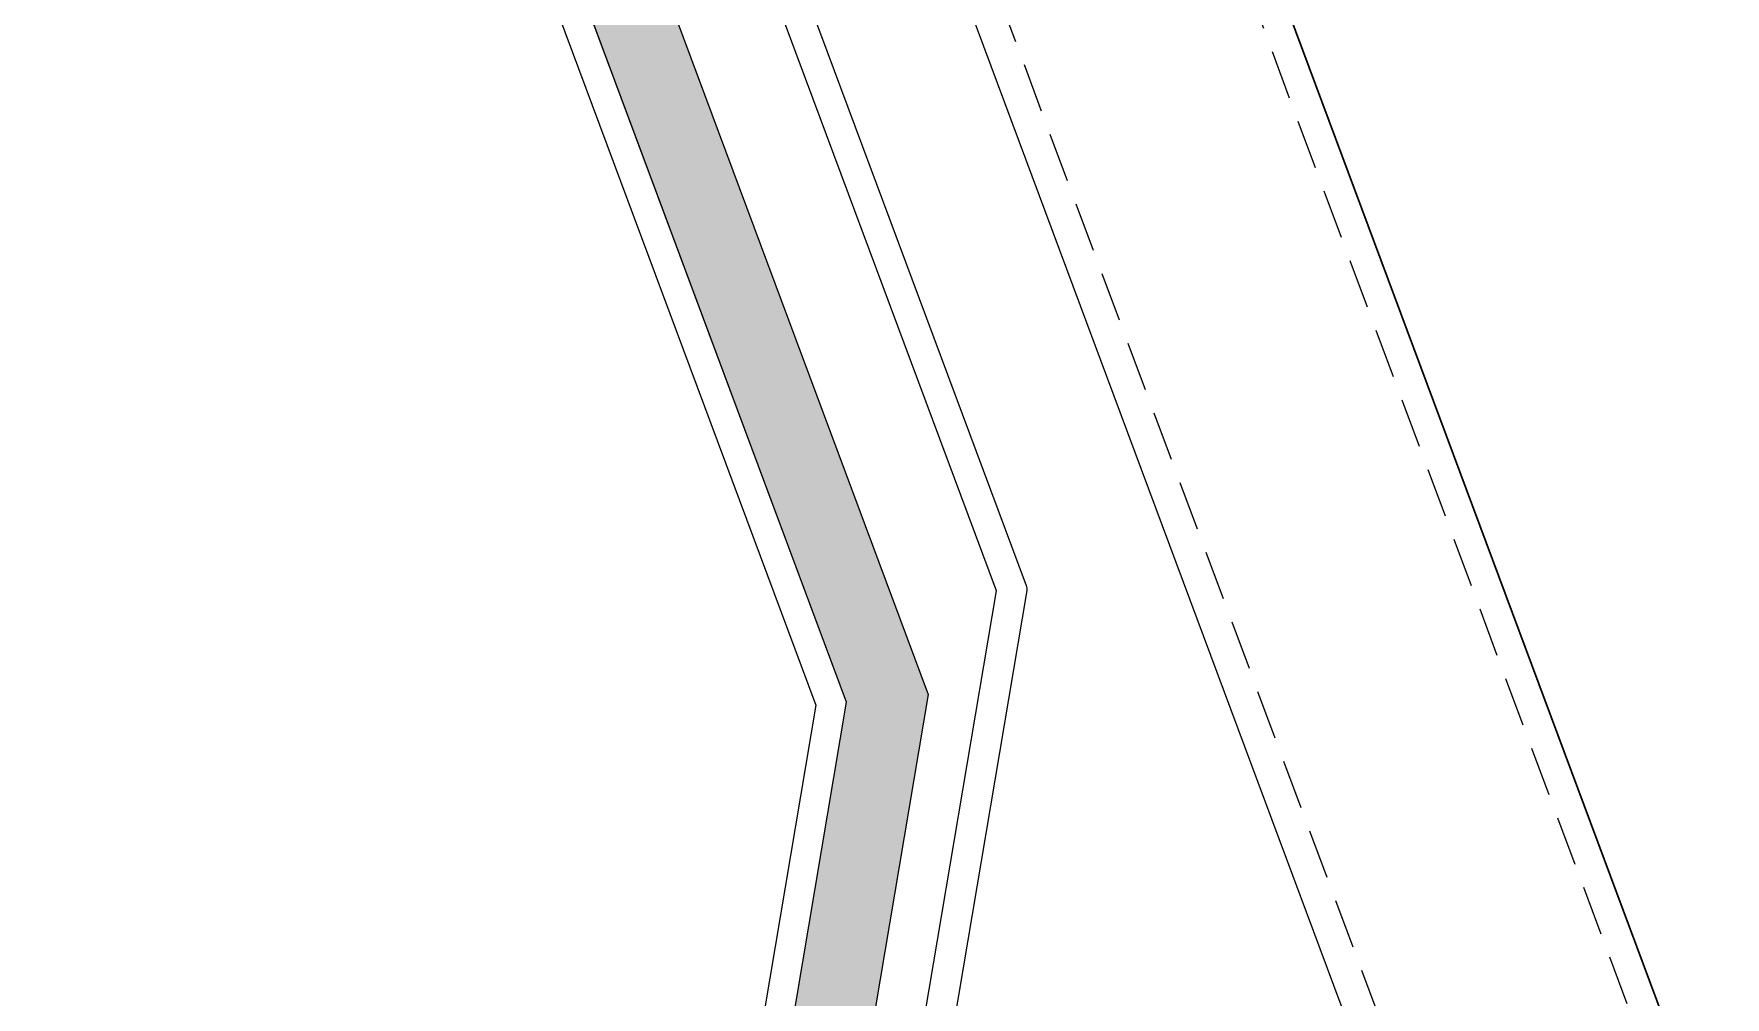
# Model space of a CAD drawing. Extents: x 12199666 to 24617114, y 1197707 to 2548648.
# Drawn here: x 12318251.5 to 12318422.1, y 1286312.8 to 1286410 of the extents above; entities that cross this region are included whole.
import ezdxf

# ---------------------------------------------------------------- set-up
doc = ezdxf.new("R2010")
doc.units = 0
doc.header["$LTSCALE"] = 10
doc.header["$MEASUREMENT"] = 0
doc.linetypes.add('TX-PLAN-T1-F11$0$DASHED', pattern=[0.75, 0.5, -0.25])
doc.layers.add('TX-PLAN-T1-F11$0$_EDO-ALUMINIUM-SECTION', color=90, linetype='Continuous', lineweight=30)
doc.layers.add('TX-PLAN-T1-F11$0$幕墙线', color=114, linetype='Continuous', lineweight=30)
for name, color, linetype in [('TX-PLAN-T1-F11$0$F-Alum', 4, 'Continuous'), ('TX-PLAN-T1-F11$0$F-dashed line', 8, 'TX-PLAN-T1-F11$0$DASHED'), ('TX-PLAN-T1-F11$0$Hatch', 8, 'Continuous')]:
    doc.layers.add(name, color=color, linetype=linetype)

# ---------------------------------------------------------------- blocks, each defined once
blk = doc.blocks.new('*U192')
at = {"layer": 'TX-PLAN-T1-F11$0$Hatch'}
h = blk.add_hatch(dxfattribs=at)
h.set_pattern_fill('ANGLE', color=256, scale=10, angle=30.016)
h.set_pattern_definition([(30.016, (7246.2216, 83575.3152), (-1.37566501, 2.381185795), [2, -0.75]), (120.016, (7246.2216, 83575.3152), (-2.381185795, -1.37566501), [2, -0.75])])
h.paths.add_polyline_path([(350.23, -354.68), (354.25, -361.66), (322.39, -380.07), (322.39, -425.9), (402.06, -563.8), (395.13, -567.8), (314.39, -428.05), (314.4, -375.44), (343.33, -358.73), (343.39, -358.64)])
at = {"layer": 'TX-PLAN-T1-F11$0$F-Alum', "flags": 128}
for points in [[(53.01, -31.8), (390.07, -615.22)], [(27.04, -46.81), (364.1, -630.23)]]:
    blk.add_lwpolyline(points, dxfattribs=at)
at = {"layer": 'TX-PLAN-T1-F11$0$F-Alum'}
for points in [[(439.37, -573.33), (418.12, -585.61), (325.39, -425.1), (325.39, -381.8), (399.2, -339.16, -0.414214), (400.56, -339.52), (502.09, -515.26, -0.414214), (501.73, -516.63), (442.47, -550.86, 0.414214), (442.4, -551.14), (451.25, -566.47)], [(309.35, -439.5), (405.35, -605.69), (437.15, -587.32), (438.65, -589.92), (435.19, -591.92), (435.19, -591.92), (404.26, -609.79), (306.48, -440.54, -0.131724), (306.35, -440.04), (306.35, -376.59), (335.2, -359.92), (336.7, -362.51), (309.35, -378.32), (309.35, -439.5)]]:
    blk.add_lwpolyline(points, format="xyb", dxfattribs=at)
blk.add_lwpolyline([(322.39, -380.07), (322.39, -425.9), (405.99, -570.61)], dxfattribs=at)
at = {"layer": 'TX-PLAN-T1-F11$0$F-dashed line', "flags": 128}
for points in [[(50.28, -33.38), (387.33, -616.8)], [(29.58, -45.34), (366.63, -628.76)]]:
    blk.add_lwpolyline(points, dxfattribs=at)
at = {"layer": 'TX-PLAN-T1-F11$0$Hatch'}
blk.add_lwpolyline([(350.23, -354.68), (354.25, -361.66), (322.39, -380.07), (322.39, -425.9), (402.06, -563.8), (395.13, -567.8), (314.39, -428.05), (314.4, -375.44), (343.33, -358.73), (343.39, -358.64), (350.23, -354.68), (350.23, -354.68)], dxfattribs=at)
blk = doc.blocks.new('TX-PLAN-T1-F11$0$A$C21521A5F')
at = {"rotation": 90}
blk.add_blockref('*U192', (388.72, 3260.22, 0), dxfattribs=at)
blk = doc.blocks.new('TX-PLAN-T1-F11$0$标准层幕墙0118')
at = {"color": 3, "rotation": 90}
blk.add_blockref('TX-PLAN-T1-F11$0$A$C21521A5F', (22760.22, 37461.28, 0), dxfattribs=at)
blk = doc.blocks.new('TX-PLAN-T1-F11')
at = {"layer": 'TX-PLAN-T1-F11$0$幕墙线'}
blk.add_lwpolyline([(12314143.24, 1286617.56), (12315360.29, 1287071.14), (12315622.33, 1286368.01), (12316839.39, 1286821.59), (12317101.43, 1286118.47), (12318318.48, 1286572.05), (12318580.53, 1285868.93), (12319797.58, 1286322.5), (12320059.62, 1285619.38), (12321276.68, 1286072.96), (12321538.72, 1285369.84), (12322755.78, 1285823.42), (12323017.82, 1285120.29), (12324234.87, 1285573.88), (12324496.91, 1284870.75), (12325713.8, 1285324.27), (12325976.01, 1284621.21), (12327001.72, 1285077.53), (12327325.77, 1284349.14), (12328427.56, 1284564.29), (12328580.67, 1283780.23), (12329700.55, 1283702.11), (12329644.96, 1282905.17)], dxfattribs=at)
at = {"layer": 'TX-PLAN-T1-F11$0$_EDO-ALUMINIUM-SECTION', "rotation": 350.4236156863823}
blk.add_blockref('TX-PLAN-T1-F11$0$标准层幕墙0118', (12293055.45, 1251790.44), dxfattribs=at)

msp = doc.modelspace()

# ---------------------------------------------------------------- block references
msp.add_blockref('TX-PLAN-T1-F11', (0, 0))

doc.saveas('drawing.dxf')
